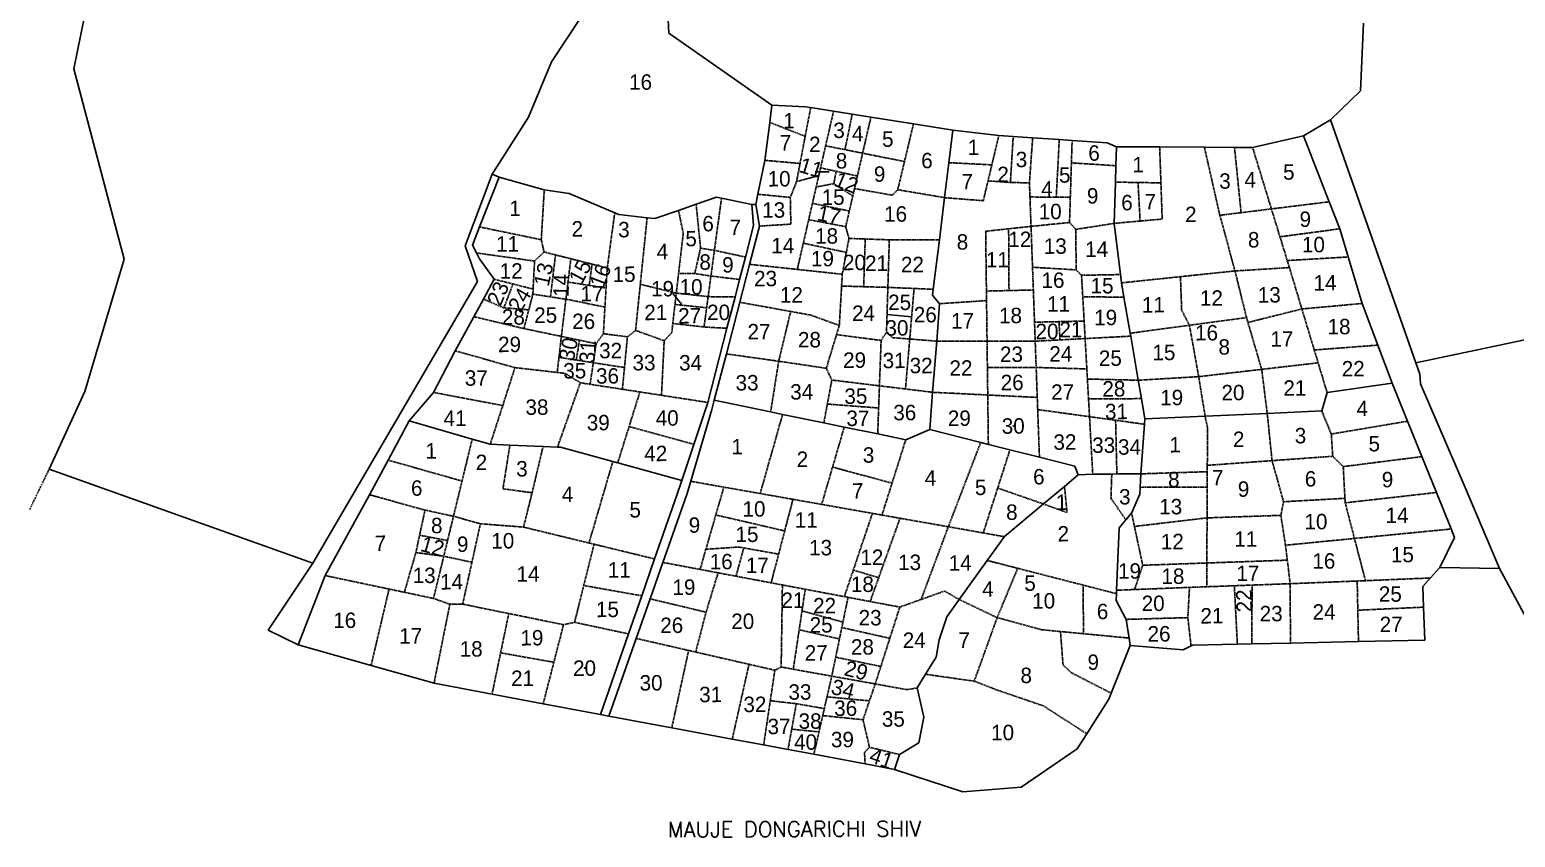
# Model space of a CAD drawing. Header units: metres. Extents: x 283194 to 285135, y 2090965 to 2092276.
# Drawn here: x 283574 to 284457, y 2090965 to 2091446 of the extents above; entities that cross this region are included whole.
import ezdxf
from ezdxf.enums import TextEntityAlignment as Align

# ---------------------------------------------------------------- set-up
doc = ezdxf.new("R2010")
doc.units = ezdxf.units.M
doc.linetypes.add('DASHED', pattern=[0.75, 0.5, -0.25])
doc.linetypes.add('DIVIDE', pattern=[1.25, 0.5, -0.25, 0, -0.25, 0, -0.25])
for name, color, linetype in [('OFF', 1, 'Continuous'), ('POLY_PARCEL', 6, 'Continuous'), ('POLY_ROAD', 30, 'Continuous'), ('POLY_SUBPARCEL', 6, 'DASHED'), ('TEXT_MAPIN', 7, 'Continuous'), ('TEXT_PARCEL', 7, 'Continuous'), ('V_BOUND_LINE', 7, 'Continuous'), ('V_DIVIDE_LINE', 7, 'DIVIDE')]:
    doc.layers.add(name, color=color, linetype=linetype)
doc.styles.get("Standard").update_dxf_attribs({"font": 'simplex.shx'})
doc.styles.add('TEXT_MAP', font='')
doc.styles.get('TEXT_MAP').set_extended_font_data('Kruti Dev 050')
doc.dimstyles.get("Standard").update_dxf_attribs({"dimtxt": 0.18, "dimasz": 0.18, "dimexe": 0.18, "dimexo": 0.0625, "dimgap": 0.09, "dimtad": 0, "dimtih": 1, "dimtoh": 1, "dimdec": 4, "dimzin": 0, "dimdsep": 46, "dimtxsty": 'Standard', "dimcen": 0.09, "dimadec": 0, "dimazin": 0, "dimtfac": 1, "dimtdec": 4, "dimtofl": 0, "dimtmove": 0, "dimatfit": 3, "dimfxl": 1, "dimtolj": 1, "dimtzin": 0, "dimarcsym": 0})

msp = doc.modelspace()

# ---------------------------------------------------------------- linework, layer by layer
at = {"layer": 'OFF'}
for p, q in [((284330.8, 2091382.46), (284346.85, 2091391.85)), ((283848.74, 2091359.64), (283852.92, 2091357.87)), ((284003.04, 2091341.56), (284005.43, 2091341.65)), ((284098.04, 2091274.88), (284083.41, 2091276.21))]:
    msp.add_line(p, q, dxfattribs=at)
at = {"layer": 'POLY_PARCEL'}
for p, q in [((283884.1, 2091426.38), (283901.82, 2091453.34)), ((283953.01, 2091459.37), (283953.72, 2091443.5)), ((283953.72, 2091443.5), (284014.92, 2091400.58)), ((284366.48, 2091449.43), (284364.68, 2091409.1)), ((283870.29, 2091393.61), (283884.1, 2091426.38)), ((284364.68, 2091409.1), (284346.85, 2091391.85)), ((284014.92, 2091400.58), (284013.66, 2091390.42)), ((284014.92, 2091400.58), (284035.02, 2091399.69)), ((284035.02, 2091399.69), (284038.02, 2091399.21)), ((284038.02, 2091399.21), (284051.63, 2091397.05)), ((283848.74, 2091359.64), (283870.29, 2091393.61)), ((284013.66, 2091390.42), (284010.84, 2091367.84)), ((284051.63, 2091397.05), (284062.7, 2091395.29)), ((284062.7, 2091395.29), (284073.82, 2091393.52)), ((284073.82, 2091393.52), (284099.11, 2091389.51)), ((284099.11, 2091389.51), (284122.59, 2091385.78)), ((284122.59, 2091385.78), (284120.19, 2091366.45)), ((284122.59, 2091385.78), (284149.87, 2091382.65)), ((284149.87, 2091382.65), (284158.39, 2091382.06)), ((284158.39, 2091382.06), (284169.94, 2091381.27)), ((284300.68, 2091375.39), (284330.8, 2091382.46)), ((284169.94, 2091381.27), (284185.77, 2091380.18)), ((284185.77, 2091380.18), (284193.4, 2091379.65)), ((284193.4, 2091379.65), (284214.28, 2091378.21)), ((284214.28, 2091378.21), (284219.8, 2091375.97)), ((284219.44, 2091364.63), (284219.8, 2091375.97)), ((284219.8, 2091375.97), (284245.41, 2091375.78)), ((284245.41, 2091375.78), (284272.02, 2091375.59)), ((284272.02, 2091375.59), (284289.91, 2091375.47)), ((284289.91, 2091375.47), (284300.68, 2091375.39)), ((284010.84, 2091367.84), (284006.68, 2091347.69)), ((284120.19, 2091366.45), (284117.61, 2091345.68)), ((284219.14, 2091354.88), (284219.44, 2091364.63)), ((283852.92, 2091357.87), (283879.7, 2091350.28)), ((284218.37, 2091330.37), (284219.14, 2091354.88)), ((283879.7, 2091350.28), (283894.45, 2091348.21)), ((283894.45, 2091348.21), (283921.61, 2091336.71)), ((284006.68, 2091347.69), (284005.43, 2091341.65)), ((283945.4, 2091333.19), (283959.49, 2091338.11)), ((283959.49, 2091338.11), (283969.96, 2091341.76)), ((283969.96, 2091341.76), (283981.98, 2091345.96)), ((283981.98, 2091345.96), (283985.04, 2091345.32)), ((283985.04, 2091345.32), (284003.04, 2091341.56)), ((284117.61, 2091345.68), (284114.5, 2091320.65)), ((283921.61, 2091336.71), (283924, 2091335.69)), ((283924, 2091335.69), (283940.83, 2091333.72)), ((283940.83, 2091333.72), (283945.4, 2091333.19)), ((284222.11, 2091299.93), (284218.37, 2091330.37)), ((284114.5, 2091320.65), (284110.84, 2091291.18)), ((284222.71, 2091294.99), (284222.11, 2091299.93)), ((284224.17, 2091286.56), (284222.71, 2091294.99)), ((284110.84, 2091291.18), (284110.42, 2091287.77)), ((284110.42, 2091287.77), (284114.65, 2091282.6)), ((284227.89, 2091265.04), (284224.17, 2091286.56)), ((284114.65, 2091282.6), (284112.91, 2091260.32)), ((284550.08, 2091279.96), (284397.74, 2091247.36)), ((284112.91, 2091260.32), (284110.52, 2091229.93)), ((284228.19, 2091263.3), (284227.89, 2091265.04)), ((284232.72, 2091237.11), (284228.19, 2091263.3)), ((284234.61, 2091226.17), (284232.72, 2091237.11)), ((284344.88, 2091229.89), (284383.51, 2091235.45)), ((284014.24, 2091218.28), (283980.76, 2091225.17)), ((284110.52, 2091229.93), (284108.79, 2091207.75)), ((284236.68, 2091214.23), (284234.61, 2091226.17)), ((284341.72, 2091218.82), (284344.88, 2091229.89)), ((284021.37, 2091216.81), (284014.24, 2091218.28)), ((284045.86, 2091211.76), (284021.37, 2091216.81)), ((284236.42, 2091210.93), (284236.68, 2091214.23)), ((284236.68, 2091214.23), (284272.42, 2091215.8)), ((284272.42, 2091215.8), (284309.34, 2091217.41)), ((284309.34, 2091217.41), (284341.72, 2091218.82)), ((283799.49, 2091212.93), (283836.89, 2091202.14)), ((284057.99, 2091209.27), (284045.86, 2091211.76)), ((284077.86, 2091205.17), (284057.99, 2091209.27)), ((284094.53, 2091201.74), (284077.86, 2091205.17)), ((284108.79, 2091207.75), (284094.53, 2091201.74)), ((284108.79, 2091207.75), (284139.06, 2091200.1)), ((284234.16, 2091181.43), (284236.42, 2091210.93)), ((283836.89, 2091202.14), (283847.61, 2091199.05)), ((283847.61, 2091199.05), (283859.28, 2091198.55)), ((283859.28, 2091198.55), (283878.98, 2091197.71)), ((283878.98, 2091197.71), (283887.58, 2091197.35)), ((283887.58, 2091197.35), (283889.43, 2091197.27)), ((283889.43, 2091197.27), (283920.44, 2091188.75)), ((284139.06, 2091200.1), (284143.63, 2091198.94)), ((284143.63, 2091198.94), (284156.43, 2091195.71)), ((283920.44, 2091188.75), (283923.37, 2091187.94)), ((283923.37, 2091187.94), (283961.37, 2091177.5)), ((284156.43, 2091195.71), (284173.98, 2091191.27)), ((284173.98, 2091191.27), (284195.08, 2091185.94)), ((284197.04, 2091180.76), (284188.88, 2091173.95)), ((284195.08, 2091185.94), (284197.04, 2091180.76)), ((284197.04, 2091180.76), (284205.67, 2091181.28)), ((284205.67, 2091181.28), (284216.95, 2091181.34)), ((284216.95, 2091181.34), (284219.99, 2091181.36)), ((284219.99, 2091181.36), (284234.16, 2091181.43)), ((284234.16, 2091181.43), (284233.75, 2091173.42)), ((284188.88, 2091173.95), (284176.39, 2091163.52)), ((284233.55, 2091169.44), (284228.74, 2091158.08)), ((284233.75, 2091173.42), (284233.55, 2091169.44)), ((284176.39, 2091163.52), (284153.12, 2091144.1)), ((284225.34, 2091154.07), (284221.32, 2091149.31)), ((284228.74, 2091158.08), (284225.34, 2091154.07)), ((284153.12, 2091144.1), (284142.99, 2091129.93)), ((284221.32, 2091149.31), (284219.79, 2091112.24)), ((284142.99, 2091129.93), (284126.35, 2091106.69)), ((284219.71, 2091110.2), (284219.54, 2091106.22)), ((284219.79, 2091112.24), (284219.71, 2091110.2)), ((284126.35, 2091106.69), (284118.95, 2091096.34)), ((284219.54, 2091106.22), (284225.42, 2091094.9)), ((284118.95, 2091096.34), (284114.47, 2091082.72)), ((284225.42, 2091094.9), (284227.26, 2091083.8)), ((284114.47, 2091082.72), (284112.56, 2091072.35)), ((284227.26, 2091083.8), (284227.98, 2091079.47)), ((284112.56, 2091072.35), (284106.32, 2091062.27)), ((284106.32, 2091062.27), (284101.29, 2091054.16)), ((284101.29, 2091054.16), (284105.25, 2091036.68)), ((284105.25, 2091036.68), (284102.39, 2091021.45)), ((284102.39, 2091021.45), (284090.75, 2091014.6)), ((284090.75, 2091014.6), (284087.89, 2091005.75))]:
    msp.add_line(p, q, dxfattribs=at)
at = {"layer": 'POLY_ROAD'}
for p, q in [((284346.85, 2091391.85), (284397.74, 2091247.36)), ((284346.17, 2091343.21), (284330.8, 2091382.46)), ((283832.63, 2091316.92), (283848.74, 2091359.64)), ((283852.92, 2091357.87), (283841.28, 2091328.24)), ((284004.08, 2091329.06), (284003.04, 2091341.56)), ((284005.43, 2091341.65), (284007.66, 2091328.76)), ((284352.45, 2091327.14), (284346.17, 2091343.21)), ((283999.24, 2091310.36), (284004.08, 2091329.06)), ((284007.66, 2091328.76), (284001.75, 2091305.99)), ((283841.28, 2091328.24), (283837, 2091317.34)), ((284357.48, 2091310.4), (284352.45, 2091327.14)), ((283840.08, 2091295.82), (283832.63, 2091316.92)), ((283837, 2091317.34), (283839.35, 2091312.78)), ((283839.35, 2091312.78), (283841.2, 2091309.22)), ((283841.2, 2091309.22), (283849.98, 2091297.15)), ((283995.79, 2091297.01), (283999.24, 2091310.36)), ((284001.75, 2091305.99), (283995.9, 2091283.47)), ((284365.77, 2091282.74), (284357.48, 2091310.4)), ((283792.31, 2091214.18), (283840.08, 2091295.82)), ((283849.98, 2091297.15), (283843.56, 2091285.35)), ((283993.09, 2091286.59), (283995.79, 2091297.01)), ((283843.56, 2091285.35), (283837.87, 2091274.89)), ((283988.28, 2091267.98), (283993.09, 2091286.59)), ((283995.9, 2091283.47), (283987.92, 2091252.76)), ((284375.06, 2091257.97), (284365.77, 2091282.74)), ((283837.87, 2091274.89), (283826.83, 2091254.61)), ((283976.88, 2091223.9), (283988.28, 2091267.98)), ((284383.51, 2091235.45), (284375.06, 2091257.97)), ((283826.83, 2091254.61), (283813.85, 2091229.85)), ((283987.92, 2091252.76), (283980.76, 2091225.17)), ((284397.74, 2091247.36), (284400.1, 2091240.67)), ((284400.1, 2091240.67), (284400.52, 2091234.92)), ((284392.71, 2091212.73), (284383.51, 2091235.45)), ((284400.52, 2091234.92), (284427.01, 2091173.42)), ((283813.85, 2091229.85), (283799.49, 2091212.93)), ((283968.56, 2091198.99), (283976.88, 2091223.9)), ((283980.76, 2091225.17), (283979.32, 2091219.63)), ((283742.21, 2091128.36), (283792.31, 2091214.18)), ((283979.32, 2091219.63), (283966.75, 2091177.02)), ((283799.49, 2091212.93), (283786.94, 2091189.61)), ((284401.24, 2091191.69), (284392.71, 2091212.73)), ((283961.37, 2091177.5), (283968.56, 2091198.99)), ((283786.94, 2091189.61), (283775.86, 2091169.01)), ((284409.88, 2091170.36), (284401.24, 2091191.69)), ((283964.62, 2091169.81), (283950.21, 2091128.77)), ((283958.42, 2091168.68), (283961.37, 2091177.5)), ((283966.75, 2091177.02), (283964.62, 2091169.81)), ((284418.67, 2091148.66), (284409.88, 2091170.36)), ((284427.01, 2091173.42), (284447.45, 2091125.09)), ((283775.86, 2091169.01), (283749.5, 2091120.97)), ((283945.29, 2091130.85), (283958.42, 2091168.68)), ((284411.82, 2091125.81), (284420.73, 2091143.57)), ((284420.73, 2091143.57), (284418.67, 2091148.66)), ((283937.69, 2091108.93), (283945.29, 2091130.85)), ((283950.21, 2091128.77), (283942.61, 2091107.13)), ((283749.5, 2091120.97), (283733.47, 2091079.74)), ((283929.83, 2091086.29), (283937.69, 2091108.93)), ((283942.61, 2091107.13), (283934.35, 2091083.59)), ((283913.21, 2091038.39), (283929.83, 2091086.29)), ((283934.35, 2091083.59), (283918.15, 2091037.46))]:
    msp.add_line(p, q, dxfattribs=at)
at = {"layer": 'POLY_SUBPARCEL'}
for p, q in [((284034.77, 2091382.12), (284038.02, 2091399.21)), ((284013.66, 2091390.42), (284034.77, 2091382.12)), ((284046.91, 2091376.5), (284051.63, 2091397.05)), ((284062.7, 2091395.29), (284058.42, 2091374.2)), ((284073.82, 2091393.52), (284068.9, 2091372.1)), ((284031.7, 2091365.99), (284034.77, 2091382.12)), ((284099.11, 2091389.51), (284093.77, 2091367.13)), ((284145.69, 2091365.18), (284149.87, 2091382.65)), ((284158.39, 2091382.06), (284156.72, 2091354.68)), ((284043.9, 2091363.37), (284046.91, 2091376.5)), ((284058.42, 2091374.2), (284046.91, 2091376.5)), ((284068.9, 2091372.1), (284058.42, 2091374.2)), ((284168.04, 2091354.45), (284169.94, 2091381.27)), ((284185.77, 2091380.18), (284183.96, 2091345.94)), ((284193.4, 2091379.65), (284192.98, 2091366.35)), ((284245.41, 2091375.78), (284246.17, 2091354.46)), ((284272.02, 2091375.59), (284281.17, 2091335.18)), ((284289.91, 2091375.47), (284293.81, 2091336.74)), ((284311.84, 2091338.97), (284300.68, 2091375.39)), ((284010.84, 2091367.84), (284031.7, 2091365.99)), ((284029.65, 2091355.24), (284031.7, 2091365.99)), ((284068.9, 2091372.1), (284065.78, 2091358.52)), ((284093.77, 2091367.13), (284068.9, 2091372.1)), ((284093.77, 2091367.13), (284089.77, 2091350.35)), ((284120.19, 2091366.45), (284145.69, 2091365.18)), ((284143.42, 2091355.65), (284145.69, 2091365.18)), ((284192.98, 2091366.35), (284192.33, 2091345.87)), ((284192.98, 2091366.35), (284219.44, 2091364.63)), ((284025.91, 2091345.8), (284029.65, 2091355.24)), ((284029.65, 2091355.24), (284042.85, 2091358.79)), ((284042.85, 2091358.79), (284041.29, 2091351.98)), ((284042.85, 2091358.79), (284043.9, 2091363.37)), ((284043.9, 2091363.37), (284053.21, 2091361.31)), ((284053.21, 2091361.31), (284051.76, 2091353.97)), ((284053.21, 2091361.31), (284065.78, 2091358.52)), ((284065.78, 2091358.52), (284064.07, 2091351.08)), ((284140.59, 2091343.84), (284143.42, 2091355.65)), ((284143.42, 2091355.65), (284156.72, 2091354.68)), ((284219.14, 2091354.88), (284232.58, 2091354.67)), ((283877.93, 2091320.65), (283879.7, 2091350.28)), ((284006.68, 2091347.69), (284025.91, 2091345.8)), ((284041.29, 2091351.98), (284039.07, 2091342.28)), ((284051.76, 2091353.97), (284041.29, 2091351.98)), ((284051.76, 2091353.97), (284063.06, 2091346.68)), ((284063.06, 2091346.68), (284061, 2091337.72)), ((284064.07, 2091351.08), (284063.06, 2091346.68)), ((284086.55, 2091347.11), (284064.07, 2091351.08)), ((284089.77, 2091350.35), (284086.55, 2091347.11)), ((284089.77, 2091350.35), (284117.61, 2091345.68)), ((284156.72, 2091354.68), (284168.04, 2091354.45)), ((284168.04, 2091354.45), (284168.34, 2091346.08)), ((284168.34, 2091346.08), (284183.96, 2091345.94)), ((284168.34, 2091346.08), (284168.98, 2091328.57)), ((284232.58, 2091354.67), (284246.17, 2091354.46)), ((284232.58, 2091354.67), (284233.78, 2091331.74)), ((284246.17, 2091354.46), (284246.93, 2091332.91)), ((283959.49, 2091338.11), (283962.31, 2091324.48)), ((283969.96, 2091341.76), (283972.59, 2091315.63)), ((283985.04, 2091345.32), (283980.84, 2091314.33)), ((284026.25, 2091329.91), (284025.91, 2091345.8)), ((284039.07, 2091342.28), (284036.84, 2091332.55)), ((284039.07, 2091342.28), (284061, 2091337.72)), ((284061, 2091337.72), (284058.87, 2091328.41)), ((284117.61, 2091345.68), (284117.95, 2091345.62)), ((284117.95, 2091345.62), (284140.59, 2091343.84)), ((284183.96, 2091345.94), (284192.33, 2091345.87)), ((284192.33, 2091345.87), (284191.85, 2091330.87)), ((284293.81, 2091336.74), (284311.84, 2091338.97)), ((284311.84, 2091338.97), (284346.17, 2091343.21)), ((284316.92, 2091322.37), (284311.84, 2091338.97)), ((283917.12, 2091303.83), (283921.61, 2091336.71)), ((283936.78, 2091294.16), (283940.83, 2091333.72)), ((284007.66, 2091328.76), (284026.25, 2091329.91)), ((284036.84, 2091332.55), (284033.64, 2091318.58)), ((284058.87, 2091328.41), (284036.84, 2091332.55)), ((284058.87, 2091328.41), (284060.78, 2091321.42)), ((284155.67, 2091327.14), (284168.98, 2091328.57)), ((284168.98, 2091328.57), (284169.49, 2091328.63)), ((284168.98, 2091328.57), (284169.86, 2091304.28)), ((284169.49, 2091328.63), (284191.85, 2091330.87)), ((284191.85, 2091330.87), (284195.64, 2091326.81)), ((284195.64, 2091326.81), (284218.37, 2091330.37)), ((284233.78, 2091331.74), (284218.37, 2091330.37)), ((284246.93, 2091332.91), (284233.78, 2091331.74)), ((284281.17, 2091335.18), (284293.81, 2091336.74)), ((284281.17, 2091335.18), (284290.19, 2091302.08)), ((283841.28, 2091328.24), (283877.93, 2091320.65)), ((283879.57, 2091313.38), (283877.93, 2091320.65)), ((283962.31, 2091324.48), (283959.52, 2091300.52)), ((284060.78, 2091321.42), (284059.23, 2091313.11)), ((284060.78, 2091321.42), (284070.46, 2091321.08)), ((284070.46, 2091321.08), (284069.52, 2091292.72)), ((284070.46, 2091321.08), (284084.76, 2091320.58)), ((284083.9, 2091292.3), (284084.76, 2091320.58)), ((284084.76, 2091320.58), (284114.5, 2091320.65)), ((284142.02, 2091325.67), (284155.67, 2091327.14)), ((284142.47, 2091290.12), (284142.02, 2091325.67)), ((284155.67, 2091327.14), (284155.9, 2091290.43)), ((284195.64, 2091326.81), (284195.75, 2091302.72)), ((284316.92, 2091322.37), (284352.45, 2091327.14)), ((284321.25, 2091308.26), (284316.92, 2091322.37)), ((283839.35, 2091312.78), (283873.93, 2091307.97)), ((283873.93, 2091307.97), (283879.57, 2091313.38)), ((283879.57, 2091313.38), (283886.4, 2091311.64)), ((283886.4, 2091311.64), (283883.4, 2091286.67)), ((283886.4, 2091311.64), (283895.51, 2091309.33)), ((283972.59, 2091315.63), (283969.14, 2091300.53)), ((283972.59, 2091315.63), (283980.84, 2091314.33)), ((283980.84, 2091314.33), (283978.76, 2091299.04)), ((283980.84, 2091314.33), (283999.24, 2091310.36)), ((284033.64, 2091318.58), (284030.07, 2091302.98)), ((284033.64, 2091318.58), (284059.23, 2091313.11)), ((284059.23, 2091313.11), (284056.82, 2091300.13)), ((283873.93, 2091307.97), (283873.08, 2091291.29)), ((283895.51, 2091309.33), (283892.57, 2091285.24)), ((283895.51, 2091309.33), (283917.12, 2091303.83)), ((283908.11, 2091306.12), (283906.43, 2091293.49)), ((283917.12, 2091303.83), (283915.76, 2091280.58)), ((284001.75, 2091305.99), (284030.07, 2091302.98)), ((284030.07, 2091302.98), (284056.82, 2091300.13)), ((284169.86, 2091304.28), (284195.75, 2091302.72)), ((284169.86, 2091304.28), (284170.36, 2091290.77)), ((284195.75, 2091302.72), (284199, 2091299.5)), ((284290.19, 2091302.08), (284257.79, 2091298.68)), ((284290.19, 2091302.08), (284322.52, 2091304.1)), ((284290.19, 2091302.08), (284297.04, 2091274.37)), ((284357.48, 2091310.4), (284321.25, 2091308.26)), ((284322.52, 2091304.1), (284321.25, 2091308.26)), ((284322.52, 2091304.1), (284329.94, 2091279.47)), ((283849.98, 2091297.15), (283861.09, 2091294.33)), ((283861.09, 2091294.33), (283855.72, 2091280.16)), ((283861.09, 2091294.33), (283873.08, 2091291.29)), ((283893.82, 2091295.48), (283916.42, 2091291.91)), ((283933.97, 2091266.72), (283936.78, 2091294.16)), ((283936.78, 2091294.16), (283958.16, 2091288.9)), ((283959.52, 2091300.52), (283958.16, 2091288.9)), ((283969.14, 2091300.53), (283959.52, 2091300.52)), ((283969.14, 2091300.53), (283978.76, 2091299.04)), ((283978.76, 2091299.04), (283977.11, 2091286.81)), ((283978.76, 2091299.04), (283995.79, 2091297.01)), ((284056.41, 2091293.1), (284055.05, 2091269.69)), ((284056.82, 2091300.13), (284056.41, 2091293.1)), ((284069.52, 2091292.72), (284056.41, 2091293.1)), ((284199, 2091299.5), (284222.11, 2091299.93)), ((284199, 2091299.5), (284199.73, 2091286.63)), ((284257.79, 2091298.68), (284222.71, 2091294.99)), ((284257.79, 2091298.68), (284258.48, 2091278.79)), ((283843.56, 2091285.35), (283855.72, 2091280.16)), ((283872.93, 2091288.31), (283870.51, 2091278.95)), ((283873.08, 2091291.29), (283872.93, 2091288.31)), ((283872.93, 2091288.31), (283883.4, 2091286.67)), ((283883.4, 2091286.67), (283892.57, 2091285.24)), ((283892.57, 2091285.24), (283889.87, 2091263.16)), ((283892.57, 2091285.24), (283894.82, 2091284.89)), ((283894.82, 2091284.89), (283915.76, 2091280.58)), ((283958.16, 2091288.9), (283957.37, 2091282.14)), ((283977.11, 2091286.81), (283958.16, 2091288.9)), ((283977.11, 2091286.81), (283976.21, 2091280.2)), ((283977.11, 2091286.81), (283993.09, 2091286.59)), ((284083.9, 2091292.3), (284069.52, 2091292.72)), ((284083.09, 2091265.63), (284083.9, 2091292.3)), ((284083.9, 2091292.3), (284099.47, 2091291.66)), ((284099.47, 2091291.66), (284096.9, 2091261.61)), ((284099.47, 2091291.66), (284110.84, 2091291.18)), ((284114.65, 2091282.6), (284142.54, 2091284.45)), ((284142.47, 2091290.12), (284155.9, 2091290.43)), ((284142.54, 2091284.45), (284142.47, 2091290.12)), ((284142.85, 2091260.34), (284142.54, 2091284.45)), ((284155.9, 2091290.43), (284170.36, 2091290.77)), ((284170.36, 2091290.77), (284171.46, 2091260.35)), ((284199.73, 2091286.63), (284224.17, 2091286.56)), ((284199.73, 2091286.63), (284201.12, 2091261.88)), ((283855.72, 2091280.16), (283870.51, 2091278.95)), ((283870.51, 2091278.95), (283867.62, 2091267.81)), ((283915.76, 2091280.58), (283914.84, 2091264.76)), ((283957.37, 2091282.14), (283956.05, 2091270.85)), ((283957.37, 2091282.14), (283976.21, 2091280.2)), ((283976.21, 2091280.2), (283974.66, 2091268.77)), ((284026.14, 2091277.98), (283995.9, 2091283.47)), ((284026.14, 2091277.98), (284019.02, 2091248.41)), ((284038.05, 2091275.82), (284026.14, 2091277.98)), ((284055.05, 2091269.69), (284038.05, 2091275.82)), ((284258.48, 2091278.79), (284263.11, 2091269.79)), ((284329.94, 2091279.47), (284297.88, 2091271.47)), ((284329.94, 2091279.47), (284365.77, 2091282.74)), ((284329.94, 2091279.47), (284337.29, 2091255.09)), ((283867.62, 2091267.81), (283837.87, 2091274.89)), ((283867.62, 2091267.81), (283889.87, 2091263.16)), ((283929.13, 2091262.93), (283933.97, 2091266.72)), ((283933.97, 2091266.72), (283950.97, 2091260.6)), ((283956.05, 2091270.85), (283955.54, 2091265.46)), ((283974.66, 2091268.77), (283956.05, 2091270.85)), ((283974.66, 2091268.77), (283988.28, 2091267.98)), ((284055.05, 2091269.69), (284053.38, 2091264.19)), ((284171.05, 2091271.6), (284200.54, 2091272.28)), ((284185.61, 2091271.93), (284186.19, 2091261.1)), ((284263.11, 2091269.79), (284227.89, 2091265.04)), ((284297.04, 2091274.37), (284263.11, 2091269.79)), ((284263.11, 2091269.79), (284268.61, 2091239.24)), ((284297.04, 2091274.37), (284297.88, 2091271.47)), ((284297.88, 2091271.47), (284306.06, 2091243.57)), ((283889.87, 2091263.16), (283888.44, 2091250.72)), ((283889.87, 2091263.16), (283910.55, 2091258.82)), ((283900.61, 2091260.9), (283898.73, 2091249.11)), ((283910.55, 2091258.82), (283908.86, 2091247.53)), ((283910.55, 2091258.82), (283914.84, 2091264.76)), ((283914.84, 2091264.76), (283929.13, 2091262.93)), ((283929.13, 2091262.93), (283927.37, 2091244.63)), ((283950.97, 2091260.6), (283949.38, 2091228.14)), ((283955.54, 2091265.46), (283950.97, 2091260.6)), ((284053.38, 2091264.19), (284047.33, 2091244.21)), ((284079.88, 2091260.77), (284053.38, 2091264.19)), ((284078.9, 2091233.78), (284079.88, 2091260.77)), ((284079.88, 2091260.77), (284083.09, 2091265.63)), ((284083.09, 2091265.63), (284086.88, 2091262.41)), ((284086.88, 2091262.41), (284096.9, 2091261.61)), ((284096.9, 2091261.61), (284094.36, 2091231.9)), ((284096.9, 2091261.61), (284112.91, 2091260.32)), ((284112.91, 2091260.32), (284142.85, 2091260.34)), ((284142.85, 2091260.34), (284171.46, 2091260.35)), ((284143.05, 2091244.6), (284142.85, 2091260.34)), ((284171.46, 2091260.35), (284171.94, 2091260.35)), ((284171.46, 2091260.35), (284172.03, 2091244.68)), ((284171.94, 2091260.35), (284201.12, 2091261.88)), ((284201.12, 2091261.88), (284228.19, 2091263.3)), ((284201.12, 2091261.88), (284202.14, 2091243.84)), ((284337.29, 2091255.09), (284375.06, 2091257.97)), ((283826.83, 2091254.61), (283862.3, 2091244.59)), ((283888.44, 2091250.72), (283887.41, 2091241.73)), ((283888.44, 2091250.72), (283908.86, 2091247.53)), ((283987.92, 2091252.76), (284019.02, 2091248.41)), ((284337.29, 2091255.09), (284339.59, 2091247.45)), ((283862.3, 2091244.59), (283855.03, 2091222.05)), ((283862.3, 2091244.59), (283887.41, 2091241.73)), ((283887.41, 2091241.73), (283891.96, 2091241.21)), ((283891.96, 2091241.21), (283901.15, 2091235.59)), ((283908.86, 2091247.53), (283906.94, 2091234.69)), ((283908.86, 2091247.53), (283927.37, 2091244.63)), ((283927.37, 2091244.63), (283926.13, 2091231.73)), ((284019.02, 2091248.41), (284014.24, 2091218.28)), ((284019.02, 2091248.41), (284047.33, 2091244.21)), ((284047.33, 2091244.21), (284050.59, 2091237.22)), ((284143.05, 2091244.6), (284172.03, 2091244.68)), ((284143.26, 2091228.32), (284143.05, 2091244.6)), ((284172.03, 2091244.68), (284202.14, 2091243.84)), ((284172.03, 2091244.68), (284172.68, 2091226.88)), ((284202.14, 2091243.84), (284202.48, 2091237.81)), ((284268.61, 2091239.24), (284306.06, 2091243.57)), ((284306.06, 2091243.57), (284339.59, 2091247.45)), ((284306.06, 2091243.57), (284309.34, 2091217.41)), ((284339.59, 2091247.45), (284344.88, 2091229.89)), ((283901.15, 2091235.59), (283887.58, 2091197.35)), ((283901.15, 2091235.59), (283906.94, 2091234.69)), ((283906.94, 2091234.69), (283926.13, 2091231.73)), ((283926.13, 2091231.73), (283936.53, 2091230.13)), ((284050.59, 2091237.22), (284045.86, 2091211.76)), ((284050.59, 2091237.22), (284078.9, 2091233.78)), ((284077.86, 2091205.17), (284078.9, 2091233.78)), ((284078.9, 2091233.78), (284094.36, 2091231.9)), ((284094.36, 2091231.9), (284110.52, 2091229.93)), ((284202.48, 2091237.81), (284232.72, 2091237.11)), ((284202.48, 2091237.81), (284203.15, 2091225.97)), ((284268.61, 2091239.24), (284232.72, 2091237.11)), ((284268.61, 2091239.24), (284272.42, 2091215.8)), ((283813.85, 2091229.85), (283855.03, 2091222.05)), ((283936.53, 2091230.13), (283930.12, 2091209.56)), ((283936.53, 2091230.13), (283949.38, 2091228.14)), ((283949.38, 2091228.14), (283976.88, 2091223.9)), ((284047.94, 2091222.93), (284078.42, 2091220.59)), ((284110.52, 2091229.93), (284143.26, 2091228.32)), ((284143.26, 2091228.32), (284172.68, 2091226.88)), ((284143.63, 2091198.94), (284143.26, 2091228.32)), ((284172.68, 2091226.88), (284172.94, 2091219.66)), ((284203.15, 2091225.97), (284234.61, 2091226.17)), ((284203.15, 2091225.97), (284203.74, 2091215.42)), ((283855.03, 2091222.05), (283847.61, 2091199.05)), ((284021.37, 2091216.81), (284008, 2091169.73)), ((284172.94, 2091219.66), (284173.98, 2091191.27)), ((284172.94, 2091219.66), (284203.74, 2091215.42)), ((284203.74, 2091215.42), (284205.67, 2091181.28)), ((284203.74, 2091215.42), (284219.24, 2091213.29)), ((284272.42, 2091215.8), (284272.45, 2091215.6)), ((284272.45, 2091215.6), (284273.84, 2091208.86)), ((284309.34, 2091217.41), (284309.39, 2091217.02)), ((284309.39, 2091217.02), (284312.21, 2091189.29)), ((284341.72, 2091218.82), (284347.43, 2091205.11)), ((283930.12, 2091209.56), (283923.37, 2091187.94)), ((283930.12, 2091209.56), (283968.56, 2091198.99)), ((284057.99, 2091209.27), (284051.04, 2091185.49)), ((284219.24, 2091213.29), (284236.42, 2091210.93)), ((284219.24, 2091213.29), (284219.99, 2091181.36)), ((284273.84, 2091208.86), (284273.74, 2091186.5)), ((284347.43, 2091205.11), (284392.71, 2091212.73)), ((284347.43, 2091205.11), (284348.29, 2091191.91)), ((283830.83, 2091177.15), (283836.89, 2091202.14)), ((283859.28, 2091198.55), (283855.18, 2091172.56)), ((283872.49, 2091170.2), (283878.98, 2091197.71)), ((284094.53, 2091201.74), (284086.37, 2091175.86)), ((284139.06, 2091200.1), (284119.82, 2091149.98)), ((283786.94, 2091189.61), (283830.83, 2091177.15)), ((283920.44, 2091188.75), (283906.29, 2091140.32)), ((284156.43, 2091195.71), (284149.14, 2091172.98)), ((284312.21, 2091189.29), (284273.74, 2091186.5)), ((284348.29, 2091191.91), (284312.21, 2091189.29)), ((284312.21, 2091189.29), (284319.02, 2091164.86)), ((284348.29, 2091191.91), (284354.51, 2091185.74)), ((284354.51, 2091185.74), (284401.24, 2091191.69)), ((284051.04, 2091185.49), (284044.55, 2091163.28)), ((284051.04, 2091185.49), (284086.37, 2091175.86)), ((284216.95, 2091181.34), (284216.49, 2091166.89)), ((284234.16, 2091181.43), (284273.72, 2091182.73)), ((284273.72, 2091182.73), (284273.68, 2091173.56)), ((284273.74, 2091186.5), (284273.72, 2091182.73)), ((284354.51, 2091185.74), (284355.53, 2091166.89)), ((283825.75, 2091156.2), (283830.83, 2091177.15)), ((283855.18, 2091172.56), (283872.49, 2091170.2)), ((283872.49, 2091170.2), (283867.38, 2091149.78)), ((283966.75, 2091177.02), (283986.42, 2091173.55)), ((283986.42, 2091173.55), (283981.65, 2091157)), ((283986.42, 2091173.55), (284008, 2091169.73)), ((284008, 2091169.73), (284027.49, 2091166.29)), ((284086.37, 2091175.86), (284080.41, 2091156.94)), ((284149.14, 2091172.98), (284140.59, 2091146.31)), ((284149.14, 2091172.98), (284176.39, 2091163.52)), ((284190.38, 2091158.43), (284188.88, 2091173.95)), ((284233.75, 2091173.42), (284273.68, 2091173.56)), ((284273.68, 2091173.56), (284273.59, 2091155.26)), ((284355.68, 2091164.2), (284409.88, 2091170.36)), ((283808.84, 2091159.92), (283775.86, 2091169.01)), ((284027.49, 2091166.29), (284022.59, 2091147.5)), ((284027.49, 2091166.29), (284044.55, 2091163.28)), ((284044.55, 2091163.28), (284074.7, 2091157.95)), ((284176.39, 2091163.52), (284190.38, 2091158.43)), ((284216.49, 2091166.89), (284225.34, 2091154.07)), ((284317.44, 2091156.78), (284319.02, 2091164.86)), ((284319.02, 2091164.86), (284355.53, 2091166.89)), ((284355.53, 2091166.89), (284355.68, 2091164.2)), ((284355.68, 2091164.2), (284361.18, 2091143.03)), ((283803.41, 2091134.65), (283808.84, 2091159.92)), ((283808.84, 2091159.92), (283825.75, 2091156.2)), ((283819.99, 2091132.47), (283825.75, 2091156.2)), ((283825.75, 2091156.2), (283841.76, 2091151.75)), ((283981.65, 2091157), (283975.76, 2091136.6)), ((283981.65, 2091157), (284022.59, 2091147.5)), ((284074.7, 2091157.95), (284058.05, 2091108.43)), ((284091.13, 2091155.05), (284073.37, 2091105.54)), ((284074.7, 2091157.95), (284080.41, 2091156.94)), ((284080.41, 2091156.94), (284091.13, 2091155.05)), ((284091.13, 2091155.05), (284119.82, 2091149.98)), ((284228.74, 2091158.08), (284230.42, 2091150.18)), ((284230.42, 2091150.18), (284273.59, 2091155.26)), ((284273.59, 2091155.26), (284273.47, 2091128.44)), ((284273.59, 2091155.26), (284317.44, 2091156.78)), ((284317.44, 2091156.78), (284320.2, 2091139.01)), ((283805.62, 2091144.95), (283822.25, 2091141.79)), ((283841.76, 2091151.75), (283831.22, 2091103.97)), ((283867.38, 2091149.78), (283841.76, 2091151.75)), ((283867.38, 2091149.78), (283906.29, 2091140.32)), ((284022.59, 2091147.5), (284018.99, 2091133.71)), ((284119.82, 2091149.98), (284103.67, 2091106.76)), ((284119.82, 2091149.98), (284140.59, 2091146.31)), ((284140.59, 2091146.31), (284153.12, 2091144.1)), ((284230.42, 2091150.18), (284235.35, 2091127.09)), ((284361.18, 2091143.03), (284320.2, 2091139.01)), ((284418.67, 2091148.66), (284361.18, 2091143.03)), ((284361.18, 2091143.03), (284367.72, 2091117.92)), ((283796.56, 2091111.02), (283803.41, 2091134.65)), ((283803.41, 2091134.65), (283819.99, 2091132.47)), ((283909.31, 2091139.59), (283903.18, 2091115.06)), ((283906.29, 2091140.32), (283909.31, 2091139.59)), ((283909.31, 2091139.59), (283945.29, 2091130.85)), ((283975.76, 2091136.6), (283972.3, 2091124.61)), ((283975.76, 2091136.6), (283995.44, 2091137.94)), ((283998.34, 2091137.42), (283993.6, 2091120.59)), ((283995.44, 2091137.94), (283998.34, 2091137.42)), ((283998.34, 2091137.42), (284018.99, 2091133.71)), ((284320.2, 2091139.01), (284321.28, 2091130.12)), ((283813.9, 2091107.36), (283819.99, 2091132.47)), ((283819.99, 2091132.47), (283836.71, 2091128.88)), ((283950.21, 2091128.77), (283972.3, 2091124.61)), ((284018.99, 2091133.71), (284014.54, 2091116.64)), ((284142.99, 2091129.93), (284161.04, 2091125.29)), ((284161.04, 2091125.29), (284148.83, 2091095.93)), ((284161.04, 2091125.29), (284199.97, 2091115.28)), ((284235.35, 2091127.09), (284230.53, 2091112.66)), ((284235.35, 2091127.09), (284273.47, 2091128.44)), ((284273.47, 2091128.44), (284273.4, 2091114.31)), ((284273.47, 2091128.44), (284321.28, 2091130.12)), ((284321.28, 2091130.12), (284322.99, 2091116.13)), ((283749.5, 2091120.97), (283787.48, 2091112.94)), ((283972.3, 2091124.61), (283983.01, 2091122.59)), ((283983.01, 2091122.59), (283975.85, 2091099.19)), ((283983.01, 2091122.59), (283993.6, 2091120.59)), ((283993.6, 2091120.59), (284014.54, 2091116.64)), ((284014.54, 2091116.64), (284021.23, 2091115.38)), ((284063.37, 2091124.26), (284078.43, 2091119.66)), ((284322.99, 2091116.13), (284362.81, 2091117.72)), ((284362.81, 2091117.72), (284367.72, 2091117.92)), ((284362.81, 2091117.72), (284363.17, 2091100.37)), ((284367.72, 2091117.92), (284406.36, 2091119.52)), ((283787.48, 2091112.94), (283776.78, 2091067.48)), ((283787.48, 2091112.94), (283796.56, 2091111.02)), ((283796.56, 2091111.02), (283813.9, 2091107.36)), ((283903.18, 2091115.06), (283897.71, 2091093.16)), ((283903.18, 2091115.06), (283937.69, 2091108.93)), ((284021.23, 2091115.38), (284020.5, 2091066.57)), ((284021.23, 2091115.38), (284034.8, 2091112.82)), ((284034.8, 2091112.82), (284032.88, 2091099.96)), ((284034.8, 2091112.82), (284058.05, 2091108.43)), ((284060.24, 2091108.02), (284057.2, 2091093.31)), ((284058.05, 2091108.43), (284060.24, 2091108.02)), ((284060.24, 2091108.02), (284073.37, 2091105.54)), ((284103.67, 2091106.76), (284117.63, 2091111.75)), ((284117.63, 2091111.75), (284126.35, 2091106.69)), ((284199.97, 2091115.28), (284219.71, 2091110.2)), ((284199.97, 2091115.28), (284200.13, 2091086.39)), ((284230.53, 2091112.66), (284219.79, 2091112.24)), ((284263.14, 2091113.92), (284230.53, 2091112.66)), ((284263.14, 2091113.92), (284262.16, 2091095.95)), ((284273.4, 2091114.31), (284263.14, 2091113.92)), ((284273.4, 2091114.31), (284289.81, 2091114.91)), ((284289.81, 2091114.91), (284300.33, 2091115.3)), ((284289.81, 2091114.91), (284291.6, 2091080.17)), ((284300.33, 2091115.3), (284300.24, 2091080.36)), ((284300.33, 2091115.3), (284322.99, 2091116.13)), ((284322.99, 2091116.13), (284323.14, 2091080.84)), ((283813.9, 2091107.36), (283823.6, 2091103.94)), ((283823.6, 2091103.94), (283814.19, 2091056.89)), ((283831.22, 2091103.97), (283823.6, 2091103.94)), ((283831.22, 2091103.97), (283858.62, 2091098.39)), ((283942.61, 2091107.13), (283975.85, 2091099.19)), ((283975.85, 2091099.19), (283969.71, 2091075.47)), ((284032.88, 2091099.96), (284031.2, 2091088.74)), ((284032.88, 2091099.96), (284057.2, 2091093.31)), ((284073.37, 2091105.54), (284090.99, 2091102.22)), ((284090.99, 2091102.22), (284085.05, 2091083.64)), ((284090.99, 2091102.22), (284103.67, 2091106.76)), ((284126.35, 2091106.69), (284148.83, 2091095.93)), ((284363.17, 2091100.37), (284402.3, 2091102.17)), ((284363.17, 2091100.37), (284363.57, 2091081.7)), ((283858.62, 2091098.39), (283853.77, 2091075.02)), ((283858.62, 2091098.39), (283891.14, 2091091.75)), ((283891.14, 2091091.75), (283885.4, 2091069.42)), ((283891.14, 2091091.75), (283897.71, 2091093.16)), ((283897.71, 2091093.16), (283929.83, 2091086.29)), ((284056.53, 2091090.05), (284055.13, 2091083.27)), ((284057.2, 2091093.31), (284056.53, 2091090.05)), ((284056.53, 2091090.05), (284085.05, 2091083.64)), ((284148.83, 2091095.93), (284135.24, 2091058.17)), ((284148.83, 2091095.93), (284175.27, 2091088.76)), ((284225.42, 2091094.9), (284262.16, 2091095.95)), ((284262.16, 2091095.95), (284264.1, 2091079.12)), ((283934.35, 2091083.59), (283965.51, 2091076.43)), ((284031.2, 2091088.74), (284027.69, 2091065.28)), ((284031.2, 2091088.74), (284055.13, 2091083.27)), ((284055.13, 2091083.27), (284052.9, 2091072.45)), ((284085.05, 2091083.64), (284079.7, 2091066.93)), ((284175.27, 2091088.76), (284186.48, 2091087.69)), ((284186.48, 2091087.69), (284188.02, 2091067.81)), ((284186.48, 2091087.69), (284200.13, 2091086.39)), ((284200.13, 2091086.39), (284227.26, 2091083.8)), ((283853.77, 2091075.02), (283848.67, 2091050.44)), ((283853.77, 2091075.02), (283885.4, 2091069.42)), ((283965.51, 2091076.43), (283955.49, 2091030.49)), ((283965.51, 2091076.43), (283969.71, 2091075.47)), ((283969.71, 2091075.47), (284001.38, 2091068.2)), ((284052.9, 2091072.45), (284050.56, 2091061.16)), ((284052.9, 2091072.45), (284079.7, 2091066.93)), ((283885.4, 2091069.42), (283879.05, 2091044.77)), ((284001.38, 2091068.2), (283991.44, 2091023.77)), ((284001.38, 2091068.2), (284016.74, 2091064.67)), ((284016.74, 2091064.67), (284010.09, 2091020.29)), ((284016.74, 2091064.67), (284020.5, 2091066.57)), ((284020.5, 2091066.57), (284027.69, 2091065.28)), ((284027.69, 2091065.28), (284050.56, 2091061.16)), ((284079.7, 2091066.93), (284076.37, 2091056.52)), ((284188.02, 2091067.81), (284192.89, 2091063.25)), ((284050.56, 2091061.16), (284047.74, 2091048.85)), ((284050.56, 2091061.16), (284076.37, 2091056.52)), ((284076.37, 2091056.52), (284072.95, 2091046.46)), ((284076.37, 2091056.52), (284095.21, 2091053.13)), ((284106.32, 2091062.27), (284135.24, 2091058.17)), ((284135.24, 2091058.17), (284149, 2091052.84)), ((284192.89, 2091063.25), (284216.64, 2091051.01)), ((284029.48, 2091044.79), (284014.02, 2091046.53)), ((284047.74, 2091048.85), (284046.14, 2091041.85)), ((284047.74, 2091048.85), (284072.95, 2091046.46)), ((284072.95, 2091046.46), (284069.14, 2091035.25)), ((284095.21, 2091053.13), (284101.29, 2091054.16)), ((284149, 2091052.84), (284176.26, 2091043.52)), ((284024.59, 2091017.58), (284029.48, 2091044.79)), ((284029.48, 2091044.79), (284046.14, 2091041.85)), ((284045.19, 2091037.71), (284039.92, 2091014.72)), ((284046.14, 2091041.85), (284045.19, 2091037.71)), ((284045.19, 2091037.71), (284069.14, 2091035.25)), ((284176.26, 2091043.52), (284202.06, 2091026.93)), ((284026.75, 2091029.61), (284042.97, 2091028.04)), ((284069.14, 2091035.25), (284072.98, 2091018.83)), ((284072.98, 2091018.83), (284070.02, 2091015.86)), ((284070.02, 2091015.86), (284070.37, 2091009.03)), ((284072.98, 2091018.83), (284090.75, 2091014.6))]:
    msp.add_line(p, q, dxfattribs=at)
at = {"layer": 'TEXT_MAPIN'}
for p in [(284158.4, 2091209.91), (283903.64, 2091065.94)]:
    msp.add_point(p, dxfattribs=at)
at = {"layer": 'V_BOUND_LINE'}
for p, q in [((283600.07, 2091422.26), (283613.43, 2091487.9)), ((283630.13, 2091309.01), (283600.07, 2091422.26)), ((283606.69, 2091230.34), (283630.13, 2091309.01)), ((283585.47, 2091184.21), (283606.69, 2091230.34)), ((283742.21, 2091128.36), (283585.47, 2091184.21)), ((283715.58, 2091088.4), (283742.21, 2091128.36)), ((284411.82, 2091125.81), (284406.36, 2091119.52)), ((284447.45, 2091125.09), (284411.82, 2091125.81)), ((284406.36, 2091119.52), (284401.88, 2091114.37)), ((284491.48, 2091043.11), (284447.45, 2091125.09)), ((284401.88, 2091114.37), (284402.3, 2091102.17)), ((284402.3, 2091102.17), (284402.96, 2091082.53)), ((283733.47, 2091079.74), (283715.58, 2091088.4)), ((284363.57, 2091081.7), (284323.14, 2091080.84)), ((284402.96, 2091082.53), (284363.57, 2091081.7)), ((283776.78, 2091067.48), (283733.47, 2091079.74)), ((284227.98, 2091079.47), (284216.64, 2091051.01)), ((284259.38, 2091076.74), (284227.98, 2091079.47)), ((284264.1, 2091079.12), (284259.38, 2091076.74)), ((284265.07, 2091079.61), (284264.1, 2091079.12)), ((284291.6, 2091080.17), (284265.07, 2091079.61)), ((284300.24, 2091080.36), (284291.6, 2091080.17)), ((284323.14, 2091080.84), (284300.24, 2091080.36)), ((283814.19, 2091056.89), (283776.78, 2091067.48)), ((283848.67, 2091050.44), (283814.19, 2091056.89)), ((283879.05, 2091044.77), (283848.67, 2091050.44)), ((284215.27, 2091047.57), (284202.06, 2091026.93)), ((284216.64, 2091051.01), (284215.27, 2091047.57)), ((283913.21, 2091038.39), (283879.05, 2091044.77)), ((283918.15, 2091037.46), (283913.21, 2091038.39)), ((283955.49, 2091030.49), (283918.15, 2091037.46)), ((283991.44, 2091023.77), (283955.49, 2091030.49)), ((284010.09, 2091020.29), (283991.44, 2091023.77)), ((284024.59, 2091017.58), (284010.09, 2091020.29)), ((284202.06, 2091026.93), (284196.37, 2091018.04)), ((284039.92, 2091014.72), (284024.59, 2091017.58)), ((284070.37, 2091009.03), (284039.92, 2091014.72)), ((284196.37, 2091018.04), (284163.17, 2090995.09)), ((284087.89, 2091005.75), (284070.37, 2091009.03)), ((284128.43, 2090992.3), (284087.89, 2091005.75)), ((284163.17, 2090995.09), (284128.43, 2090992.3))]:
    msp.add_line(p, q, dxfattribs=at)
at = {"layer": 'V_DIVIDE_LINE'}
msp.add_line((283585.47, 2091184.21), (283573.93, 2091160.25), dxfattribs=at)

# ---------------------------------------------------------------- texts
at = {"layer": 'TEXT_MAPIN', "style": 'TEXT_MAP'}
for s, height, rotation, p in [('1', 9.18, 0.22565, (284025.16, 2091391.41)), ('3', 9.18, 0.22565, (284054.89, 2091385.69)), ('7', 9.18, 0.22565, (284023.09, 2091378.28)), ('2', 9.18, 0.22565, (284040.49, 2091377.39)), ('4', 9.18, 0.22565, (284065.97, 2091383.77)), ('5', 9.18, 0.22565, (284083.87, 2091380.41)), ('1', 9.18, 0.22565, (284134.75, 2091375.54)), ('3', 9.18, 0.22565, (284163.29, 2091368.35)), ('6', 9.18, 0.22565, (284206.42, 2091372.19)), ('11', 9.181, 343.05403, (284038.33, 2091363.48)), ('8', 9.18, 0.22565, (284056.36, 2091367.57)), ('9', 9.18, 0.22565, (284079.02, 2091359.69)), ('6', 9.18, 0.22565, (284107.13, 2091367.73)), ('2', 9.18, 0.22565, (284152.38, 2091359.55)), ('5', 9.18, 0.22565, (284189.03, 2091359.09)), ('1', 9.18, 0.22565, (284232.62, 2091365.28)), ('5', 9.18, 0.22565, (284322.19, 2091360.86)), ('10', 9.181, 0.22565, (284019.27, 2091356.9)), ('12', 9.181, 337.86673, (284059.32, 2091354.73)), ('7', 9.18, 0.22565, (284131.06, 2091355.22)), ('4', 9.18, 0.22565, (284178.44, 2091350.87)), ('3', 9.18, 0.22565, (284284.24, 2091355.54)), ('4', 9.18, 0.22565, (284299.19, 2091356.25)), ('15', 9.181, 0.22565, (284051.38, 2091345.88)), ('9', 9.18, 0.22565, (284205.62, 2091346.74)), ('6', 9.18, 0.22565, (284225.98, 2091342.73)), ('7', 9.18, 0.22565, (284239.87, 2091343.31)), ('1', 9.18, 0.22565, (283862.34, 2091339.37)), ('13', 9.181, 0.22565, (284016.04, 2091338.32)), ('17', 9.181, 348.22707, (284048.98, 2091335.39)), ('16', 9.181, 0.22565, (284088.5, 2091335.96)), ('10', 9.181, 0.22565, (284180.36, 2091337.43)), ('2', 9.18, 0.22565, (284263.93, 2091335.76)), ('9', 9.18, 0.22565, (284331.96, 2091332.86)), ('2', 9.18, 0.22565, (283899.32, 2091327.21)), ('3', 9.18, 0.22565, (283927.04, 2091326.66)), ('6', 9.18, 0.22565, (283977.06, 2091330.23)), ('7', 9.18, 0.22565, (283993.24, 2091327.95)), ('11', 9.181, 0.22565, (283857.88, 2091318.17)), ('5', 9.18, 0.22565, (283966.98, 2091321.27)), ('14', 9.181, 0.22565, (284021.41, 2091317.12)), ('18', 9.181, 0.22565, (284047.49, 2091322.89)), ('8', 9.18, 0.22565, (284128.21, 2091319.35)), ('12', 9.181, 0.22565, (284162.31, 2091320.93)), ('13', 9.181, 0.22565, (284183.38, 2091316.86)), ('14', 9.181, 0.22565, (284207.97, 2091315.03)), ('8', 9.18, 0.22565, (284301.29, 2091320.64)), ('10', 9.181, 0.22565, (284336.8, 2091317.76)), ('4', 9.18, 0.22565, (283949.91, 2091313.63)), ('8', 9.18, 0.22565, (283975.3, 2091307.39)), ('19', 9.181, 0.22565, (284045.04, 2091309.42)), ('20', 9.181, 0.22565, (284064.06, 2091307.15)), ('21', 9.181, 0.22565, (284077.16, 2091306.78)), ('11', 9.181, 0.22565, (284149.01, 2091308.75)), ('12', 9.181, 0.22565, (283860.02, 2091302.12)), ('13', 9.181, 77.68494, (283879.27, 2091300.1)), ('15', 9.181, 62.03529, (283901.09, 2091301.59)), ('16', 9.181, 68.93938, (283913.01, 2091299.33)), ('9', 9.18, 0.22565, (283988.86, 2091305.72)), ('23', 9.181, 0.22565, (284011.21, 2091297.56)), ('22', 9.181, 0.22565, (284098.5, 2091305.98)), ('23', 9.181, 66.59908, (283852.17, 2091288.7)), ('14', 9.181, 88.46845, (283889.78, 2091293.47)), ('17', 9.181, 0.22565, (283908.06, 2091288.55)), ('19', 9.181, 0.22565, (283950, 2091291.52)), ('10', 9.181, 0.22565, (283966.95, 2091292.63)), ('16', 9.181, 0.22565, (284182.03, 2091296.61)), ('15', 9.181, 0.22565, (284211.18, 2091293.24)), ('14', 9.181, 0.22565, (284343.67, 2091295.03)), ('24', 9.181, 59.29288, (283864.97, 2091284.91)), ('25', 9.181, 0.22565, (284090.88, 2091283.44)), ('11', 9.181, 0.22565, (284241.67, 2091281.96)), ('12', 9.181, 0.22565, (284276.18, 2091286.04)), ('13', 9.181, 0.22565, (284310.55, 2091287.89)), ('28', 9.181, 0.22565, (283861.36, 2091274.72)), ('25', 9.181, 0.22565, (283880.55, 2091275.81)), ('26', 9.181, 0.22565, (283903.12, 2091272.12)), ('21', 9.181, 0.22565, (283945.95, 2091277.49)), ('27', 9.181, 0.22565, (283966.08, 2091275.5)), ('20', 9.181, 0.22565, (283983.29, 2091277.46)), ('24', 9.181, 0.22565, (284069.46, 2091277.04)), ('26', 9.181, 0.22565, (284106.14, 2091276.09)), ('17', 9.181, 0.22565, (284128.27, 2091272.42)), ('18', 9.181, 0.22565, (284156.78, 2091275.6)), ('19', 9.181, 0.22565, (284213.34, 2091274.39)), ('27', 9.181, 0.22565, (284007.32, 2091266.05)), ('30', 9.181, 0.22565, (284089.31, 2091268.23)), ('20', 9.181, 0.22565, (284178.46, 2091266.12)), ('21', 9.181, 0.22565, (284192.68, 2091267.33)), ('16', 9.181, 0.22565, (284273.27, 2091265.34)), ('18', 9.181, 0.22565, (284352.01, 2091269)), ('29', 9.181, 0.22565, (283859.08, 2091258.4)), ('30', 9.181, 78.37483, (283894.04, 2091255.53)), ('31', 9.181, 85.7256, (283905.49, 2091254.13)), ('32', 9.181, 0.22565, (283919.15, 2091254.75)), ('28', 9.181, 0.22565, (284037.29, 2091261.2)), ('15', 9.181, 0.22565, (284247.96, 2091253.56)), ('17', 9.181, 0.22565, (284318.04, 2091261.63)), ('33', 9.181, 0.22565, (283938.99, 2091247.55)), ('34', 9.181, 0.22565, (283966.67, 2091247.52)), ('29', 9.181, 0.22565, (284064.12, 2091249.07)), ('31', 9.181, 0.22565, (284087.63, 2091248.86)), ('32', 9.181, 0.22565, (284103.66, 2091245.87)), ('22', 9.181, 0.22565, (284127.35, 2091244.42)), ('23', 9.181, 0.22565, (284157.35, 2091252.56)), ('24', 9.181, 0.22565, (284186.68, 2091252.86)), ('25', 9.181, 0.22565, (284216.11, 2091250.23)), ('37', 9.181, 0.22565, (283839.32, 2091238.43)), ('35', 9.181, 0.22565, (283897.84, 2091242.76)), ('36', 9.181, 0.22565, (283917.29, 2091239.68)), ('33', 9.181, 0.22565, (284000.23, 2091235.62)), ('26', 9.181, 0.22565, (284157.76, 2091235.79)), ('22', 9.181, 0.22565, (284360.45, 2091244.02)), ('34', 9.181, 0.22565, (284032.71, 2091230.2)), ('35', 9.181, 0.22565, (284064.89, 2091227.63)), ('27', 9.181, 0.22565, (284187.74, 2091230.14)), ('28', 9.181, 0.22565, (284218.2, 2091231.99)), ('19', 9.181, 0.22565, (284252.57, 2091226.82)), ('20', 9.181, 0.22565, (284288.97, 2091229.77)), ('21', 9.181, 0.22565, (284325.76, 2091232.53)), ('38', 9.181, 0.22565, (283875.37, 2091221.12)), ('36', 9.181, 0.22565, (284093.95, 2091217.89)), ('31', 9.181, 0.22565, (284219.75, 2091218.53)), ('4', 9.18, 0.22565, (284365.86, 2091220.37)), ('41', 9.181, 0.22565, (283826.7, 2091214.53)), ('39', 9.181, 0.22565, (283911.79, 2091211.91)), ('40', 9.181, 0.22565, (283952.75, 2091214.66)), ('37', 9.181, 0.22565, (284066.09, 2091214.49)), ('29', 9.181, 0.22565, (284126.37, 2091214.53)), ('30', 9.181, 0.22565, (284158.4, 2091209.91)), ('32', 9.181, 0.22565, (284189.12, 2091200.35)), ('2', 9.18, 0.22565, (284292.36, 2091202.05)), ('3', 9.18, 0.22565, (284329.1, 2091204.16)), ('1', 9.18, 0.22565, (283812.54, 2091195.14)), ('42', 9.181, 0.22565, (283945.96, 2091193.63)), ('1', 9.18, 0.22565, (283994.37, 2091197.63)), ('3', 9.18, 0.22565, (284072.41, 2091192.67)), ('33', 9.181, 0.22565, (284212.14, 2091198.49)), ('34', 9.181, 0.22565, (284227.5, 2091197.45)), ('1', 9.18, 0.22565, (284254.64, 2091198.73)), ('5', 9.18, 0.22565, (284372.96, 2091199.32)), ('2', 9.18, 0.22565, (283842.37, 2091188.3)), ('3', 9.18, 0.22565, (283866.46, 2091184.47)), ('2', 9.18, 0.22565, (284033.12, 2091190.21)), ('4', 9.18, 0.22565, (284109.18, 2091179.03)), ('6', 9.18, 0.22565, (284173.61, 2091179.74)), ('8', 9.18, 0.22565, (284253.84, 2091178.1)), ('7', 9.18, 0.22565, (284279.93, 2091179.18)), ('6', 9.18, 0.22565, (284335.07, 2091178.48)), ('9', 9.18, 0.22565, (284380.83, 2091178.04)), ('6', 9.18, 0.22565, (283803.9, 2091173)), ('4', 9.18, 0.22565, (283893.49, 2091169.2)), ('7', 9.18, 0.22565, (284065.92, 2091171.31)), ('5', 9.18, 0.22565, (284139.03, 2091173.37)), ('3', 9.18, 0.22565, (284224.7, 2091167.81)), ('5', 9.18, 0.22565, (283933.72, 2091159.98)), ('10', 9.181, 0.22565, (284004.35, 2091160.6)), ('8', 9.18, 0.22565, (284157.58, 2091158.66)), ('1', 9.18, 0.22565, (284187.13, 2091164.59)), ('13', 9.181, 0.22565, (284251.98, 2091161.95)), ('14', 9.181, 0.22565, (284386.49, 2091156.78)), ('8', 9.18, 0.22565, (283815.82, 2091150.72)), ('9', 9.18, 0.22565, (283968.96, 2091150.98)), ('11', 9.181, 0.22565, (284035.39, 2091154.04)), ('10', 9.181, 0.22565, (284338.3, 2091153.04)), ('7', 9.18, 0.22565, (283782.31, 2091140.19)), ('12', 9.181, 344.46598, (283813.35, 2091138.4)), ('9', 9.18, 0.22565, (283831.24, 2091139.61)), ('10', 9.181, 0.22565, (283855.05, 2091141.65)), ('15', 9.181, 0.22565, (284000.18, 2091145.43)), ('2', 9.18, 0.22565, (284188.14, 2091145.88)), ('12', 9.181, 0.22565, (284252.94, 2091141.26)), ('11', 9.181, 0.22565, (284296.57, 2091142.7)), ('12', 9.181, 0.22565, (284074.39, 2091131.91)), ('16', 9.181, 0.22565, (284342.99, 2091129.66)), ('15', 9.181, 0.22565, (284389.7, 2091133.37)), ('13', 9.181, 0.22565, (283808.35, 2091121.09)), ('11', 9.181, 0.22565, (283924.28, 2091124.36)), ('16', 9.181, 0.22565, (283984.85, 2091129.28)), ('17', 9.181, 0.22565, (284006.35, 2091127.09)), ('13', 9.181, 0.22565, (284096.82, 2091128.82)), ('14', 9.181, 0.22565, (284126.88, 2091128.49)), ('19', 9.181, 0.22565, (284227.5, 2091123.7)), ('18', 9.181, 0.22565, (284253.3, 2091120.6)), ('17', 9.181, 0.22565, (284297.83, 2091122.27)), ('14', 9.181, 0.22565, (283824.64, 2091117.28)), ('19', 9.181, 0.22565, (283962.72, 2091114.07)), ('18', 9.181, 0.22565, (284068.77, 2091115.78)), ('4', 9.18, 0.22565, (284143.41, 2091113.03)), ('5', 9.18, 0.22565, (284168.38, 2091116.39)), ('21', 9.181, 0.22565, (284027.48, 2091106.39)), ('22', 9.181, 0.22565, (284046.29, 2091103.13)), ('20', 9.181, 0.22565, (284241.56, 2091104.46)), ('22', 9.181, 91.64299, (284295.49, 2091105.91)), ('25', 9.181, 0.22565, (284382.5, 2091110)), ('16', 9.181, 0.22565, (283761.13, 2091094.38)), ('15', 9.181, 0.22565, (283917.24, 2091100.77)), ('23', 9.181, 0.22565, (284073.36, 2091095.91)), ('6', 9.18, 0.22565, (284211.5, 2091099.63)), ('21', 9.181, 0.22565, (284276.47, 2091097.13)), ('23', 9.181, 0.22565, (284311.68, 2091098.35)), ('24', 9.181, 0.22565, (284343.13, 2091099.4)), ('26', 9.181, 0.22565, (283955.46, 2091091.4)), ('20', 9.181, 0.22565, (283997.67, 2091093.8)), ('25', 9.181, 0.22565, (284044.25, 2091091.67)), ('26', 9.181, 0.22565, (284245.05, 2091086.34)), ('27', 9.181, 0.22565, (284382.99, 2091092)), ('17', 9.181, 0.22565, (283800.33, 2091085.1)), ('18', 9.181, 0.22565, (283836.27, 2091077.36)), ('19', 9.181, 0.22565, (283872.39, 2091083.99)), ('28', 9.181, 0.22565, (284068.79, 2091078.56)), ('24', 9.181, 0.22565, (284099.58, 2091082.6)), ('7', 9.18, 0.22565, (284129.24, 2091082.58)), ('27', 9.181, 0.22565, (284041.29, 2091075.04)), ('9', 9.18, 0.22565, (284205.97, 2091069.48)), ('21', 9.181, 0.22565, (283866.81, 2091059.99)), ('20', 9.181, 0.22565, (283903.64, 2091065.94)), ('29', 9.181, 345.63477, (284065.1, 2091064.54)), ('8', 9.18, 0.22565, (284166.13, 2091061.61)), ('30', 9.181, 0.22565, (283943.19, 2091057.2)), ('31', 9.181, 0.22565, (283978.59, 2091050.27)), ('33', 9.181, 0.22565, (284031.65, 2091051.75)), ('34', 9.181, 345.63449, (284057.28, 2091053.55)), ('32', 9.181, 0.22565, (284004.88, 2091044.39)), ('36', 9.181, 0.22565, (284058.83, 2091042.1)), ('38', 9.181, 0.22565, (284037.69, 2091034.45)), ('35', 9.181, 0.22565, (284087.17, 2091035.71)), ('37', 9.181, 0.22565, (284019.23, 2091031.25)), ('39', 9.181, 0.22565, (284056.9, 2091023.46)), ('10', 9.181, 0.22565, (284152.09, 2091027.64)), ('40', 9.181, 0.22565, (284034.97, 2091021.95)), ('41', 9.181, 340.65275, (284080.12, 2091012.33))]:
    msp.add_text(s, height=height, rotation=rotation, dxfattribs=at).set_placement(p, align=Align.MIDDLE)
at = {"layer": 'TEXT_PARCEL', "style": 'TEXT_MAP'}
for s, height, p in [('16', 9.181, (283936.92, 2091414.39)), ('15', 9.181, (283927.14, 2091300.06)), ('12', 9.181, (284026.58, 2091287.95)), ('11', 9.181, (284185.31, 2091282.51)), ('8', 9.18, (284283.79, 2091256.92)), ('9', 9.18, (284295.29, 2091172.39)), ('13', 9.181, (284043.92, 2091137.55)), ('14', 9.181, (283870.05, 2091121.96)), ('10', 9.181, (284176.49, 2091105.95))]:
    msp.add_text(s, height=height, rotation=0.22565, dxfattribs=at).set_placement(p, align=Align.MIDDLE)
at = {"layer": 'V_BOUND_LINE'}
msp.add_text('MAUJE DONGARICHI SHIV', height=9.1805, rotation=0.22565, dxfattribs=at).set_placement((283953.12, 2090965.33))

# ---------------------------------------------------------------- leaders
for points in [[(284040.76, 2091360.99), (284048.98, 2091361.02)], [(283956.2, 2091288.71), (283961.36, 2091282.31)]]:
    msp.add_leader(points, dimstyle='Standard', override={"dimtxt": 2.5, "dimasz": 2.5, "dimexe": 1.25, "dimexo": 0.625, "dimgap": 0.625, "dimtad": 1, "dimtih": 0, "dimtoh": 0, "dimzin": 8, "dimcen": 2.5, "dimtofl": 1})

doc.saveas('drawing.dxf')
